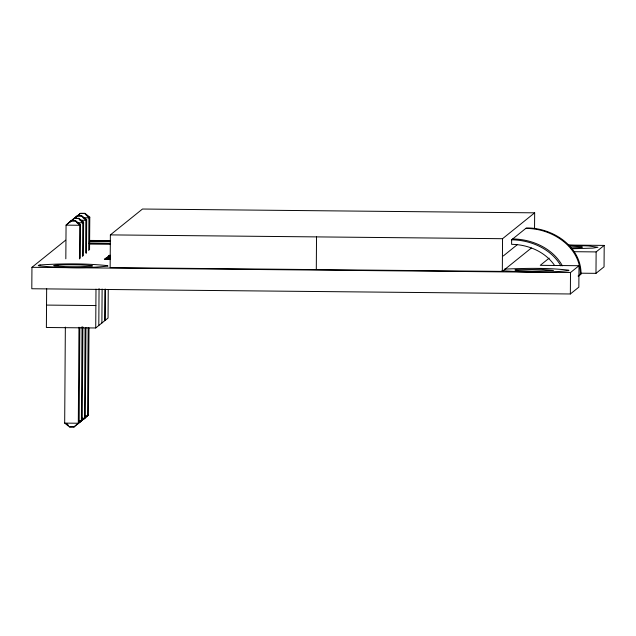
<?xml version="1.0" encoding="UTF-8"?>
<svg xmlns="http://www.w3.org/2000/svg" width="636" height="636" viewBox="0 0 636 636"><rect width="100%" height="100%" fill="white"/><g stroke="black" fill="none" stroke-linecap="round" stroke-linejoin="round"><path stroke-width="0.95" d="M65.643 240.185L31.951 267.319L31.8 288.752L570.357 293.975L578.847 287.146L578.991 265.713L540.25 265.331L549.186 258.137M46.659 288.665L46.38 327.492L95.726 327.969L108.048 318.04L108.247 289.444M79.826 327.532L79.158 422.55L73.983 426.971L69.523 426.931L64.681 423.107L65.349 327.095M65.826 258.796L66.064 225.144L71.24 220.724L75.7 220.772L80.541 224.588L80.303 258.248M78.975 327.23L78.308 423.242L73.983 426.971M79.452 258.932L79.691 225.279L75.422 220.994L70.962 220.954M82.044 326.729L81.384 420.762L77.059 424.49L82.235 420.078L82.887 327.031M82.529 256.451L82.767 222.799L78.498 218.514L74.038 218.474L69.141 222.664L69.992 221.98M83.388 255.767L83.618 222.115L78.777 218.291L74.038 218.474M85.089 328.208L84.461 418.281L80.136 422.018L85.311 417.598L85.947 327.524M85.614 252.985L85.844 220.318L81.575 216.033L77.115 215.994L72.218 220.191L77.393 215.771L81.853 215.811L86.695 219.635L86.464 253.287M88.166 327.699L87.545 415.793L83.221 419.529L88.404 415.109L89.008 328.009M88.706 250.497L88.929 217.838L84.66 213.553L80.208 213.505L75.302 217.703L80.486 213.283L84.938 213.322L89.787 217.146L89.557 249.813M95.726 327.969L95.988 289.149M98.803 325.489L99.057 288.601M101.887 323.009L102.118 289.014M105.179 288.967L104.964 320.528L105.186 289.428M534.55 228.69L534.661 212.829L142.48 209.029L110.37 234.891L110.139 267.605L502.321 271.405L531.378 248M316.299 269.6L316.521 236.894M502.321 271.405L502.551 238.699L534.661 212.829M578.068 276.048L581.058 273.695C580.914 245.87 552.04 227.529 526.354 227.958L511.638 239.804L511.606 244.327C527.928 244.526 544.75 251.49 554.346 265.085M570.357 293.975L570.508 272.542L578.991 265.713M595.98 273.345L596.131 251.912L604.2 245.409L604.049 266.842L595.98 273.345L580.175 273.194M71.24 220.724L66.064 225.144L79.691 225.279L80.541 224.588M71.439 220.74L74.317 218.243M83.618 222.115L82.767 222.799L76.924 222.743M86.695 219.635L85.844 220.318L80.009 220.263M89.787 217.146L88.929 217.838L83.093 217.774M109.376 257.612L110.155 257.357M69.523 426.931L74.261 426.748M79.158 422.55L78.308 423.242L64.681 423.107M82.235 420.078L81.384 420.762L78.467 420.73M85.311 417.598L84.461 418.281L81.543 418.257M88.404 415.109L87.545 415.793L84.628 415.769M503.275 255.974L517.155 244.788M578.808 275.96L581.01 274.188M110.203 255.235L108.939 255.426L109.956 255.664M504.515 269.115C525.9 268.225 547.517 267.669 568.799 270.197L568.862 270.658C546.706 272.963 524.215 272.184 502.003 270.697M89.31 241.688L110.115 241.68M110.227 257.135L106.331 257.755L110.266 257.795M570.667 247.937L580.668 247.515A22.443 1.057 0.4 0 0 581.232 246.76L571.136 246.14A18.118 0.851 0.4 0 0 569.26 246.092M110.322 258.335L105.282 258.598L110.203 258.645M110.41 243.453L88.976 243.151M571.899 248.755L592.696 248.12L597.951 247.269L588.538 245.941L568.687 245.289M110.537 256.634L107.691 256.658L109.861 256.459M89.756 240.782L110.632 240.869M110.243 244.28L89.382 244.081M110.37 234.891L502.551 238.699M89.485 240.416L110.354 240.623M568.425 245.059L604.2 245.409M574.276 251.697L596.131 251.912M110.044 257.97L105.91 258.089L110.569 258.137M31.951 267.319L570.508 272.542M46.539 305.089L95.885 305.558M110.306 256.109L108.438 256.054L110.585 255.934M109.964 259.591L104.336 259.13L109.702 258.812L110.123 258.987L107.222 259.154L110.092 259.409M525.662 228.459C551.348 228.03 580.223 246.37 580.366 274.195M512.648 238.937C532.125 239.168 552.716 248.215 562.383 265.816M511.638 239.804C530.829 240.05 551.102 248.779 560.928 265.92M66.756 423.648L68.585 425.484M40.052 264.958L38.255 265.395L38.844 265.864C61.74 267.955 85.113 268.519 107.977 266.087L107.397 265.625C85.073 263.328 62.439 263.479 40.052 264.958M516.09 269.744L514.89 269.982L519.063 270.737L532.093 271.182L553.487 270.451L541.212 269.338L516.09 269.744M58.075 265.021L55.412 265.22A22.443 1.057 0.4 0 0 54.974 265.975L65.158 266.587A18.118 0.851 0.4 0 0 80.009 266.707L90.821 266.261A22.443 1.057 0.4 0 0 91.266 265.514L81.074 264.894A18.118 0.851 0.4 0 0 66.231 264.775L58.075 265.021"/></g></svg>
